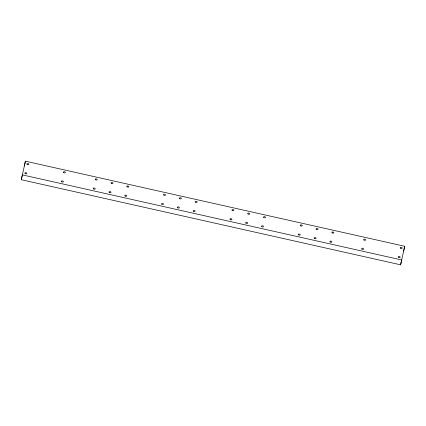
<?xml version="1.0" encoding="UTF-8"?>
<svg xmlns="http://www.w3.org/2000/svg" width="426" height="426" viewBox="0 0 426 426"><rect width="100%" height="100%" fill="white"/><g stroke="black" fill="none" stroke-linecap="round" stroke-linejoin="round"><path stroke-width="0.64" d="M21.3 179.724L25.411 161.182L404.7 246.276L400.589 264.818L21.3 179.724L22.397 174.894L401.686 259.982L400.589 264.818M24.314 166.018L25.411 161.182M403.603 251.106L404.7 246.276M400.445 248.14A1.012 0.586 12.8 0 0 402.155 248.257A1.012 0.586 12.8 0 0 401.1 247.282A1.012 0.586 12.8 0 0 400.445 248.14M398.438 257.283A1.012 0.586 12.8 0 0 400.147 257.395A1.012 0.586 12.8 0 0 399.093 256.425A1.012 0.586 12.8 0 0 398.438 257.283M363.996 240.008A1.001 0.58 12.8 0 0 365.641 239.987A1.001 0.58 12.8 0 0 364.427 239.087A1.001 0.58 12.8 0 0 363.996 240.008M361.892 249.082A1.012 0.586 12.8 0 0 363.602 249.199A1.012 0.586 12.8 0 0 362.542 248.225A1.012 0.586 12.8 0 0 361.892 249.082M25.102 173.51A0.98 0.564 12.8 0 0 26.753 173.622A0.98 0.564 12.8 0 0 25.73 172.684A0.98 0.564 12.8 0 0 25.102 173.51M332.094 232.809A1.012 0.586 12.8 0 0 333.803 232.921A1.012 0.586 12.8 0 0 332.749 231.952A1.012 0.586 12.8 0 0 332.094 232.809M330.086 241.947A1.012 0.586 12.8 0 0 331.795 242.064A1.012 0.586 12.8 0 0 330.741 241.089A1.012 0.586 12.8 0 0 330.086 241.947M316.294 229.263A1.012 0.586 12.8 0 0 317.998 229.374A1.012 0.586 12.8 0 0 316.944 228.405A1.012 0.586 12.8 0 0 316.294 229.263M300.49 225.716A1.012 0.586 12.8 0 0 302.199 225.828A1.012 0.586 12.8 0 0 301.139 224.859A1.012 0.586 12.8 0 0 300.49 225.716M298.504 234.848A0.98 0.564 12.8 0 0 300.154 234.96A0.98 0.564 12.8 0 0 299.137 234.023A0.98 0.564 12.8 0 0 298.504 234.848M314.281 238.4A1.012 0.586 12.8 0 0 315.991 238.517A1.012 0.586 12.8 0 0 314.936 237.548A1.012 0.586 12.8 0 0 314.281 238.4M261.761 226.605A0.98 0.564 12.8 0 0 263.412 226.717A0.98 0.564 12.8 0 0 262.395 225.78A0.98 0.564 12.8 0 0 261.761 226.605M263.747 217.473A1.012 0.586 12.8 0 0 265.451 217.585A1.012 0.586 12.8 0 0 264.397 216.616A1.012 0.586 12.8 0 0 263.747 217.473M245.93 223.07A1.012 0.586 12.8 0 0 247.639 223.181A1.012 0.586 12.8 0 0 246.585 222.212A1.012 0.586 12.8 0 0 245.93 223.07M247.943 213.927A1.012 0.586 12.8 0 0 249.652 214.044A1.012 0.586 12.8 0 0 248.592 213.069A1.012 0.586 12.8 0 0 247.943 213.927M232.165 210.375A0.98 0.564 12.8 0 0 233.815 210.481A0.98 0.564 12.8 0 0 232.793 209.544A0.98 0.564 12.8 0 0 232.165 210.375M230.125 219.523A1.012 0.586 12.8 0 0 231.835 219.635A1.012 0.586 12.8 0 0 230.78 218.666A1.012 0.586 12.8 0 0 230.125 219.523M195.396 202.137A1.012 0.586 12.8 0 0 197.105 202.254A1.012 0.586 12.8 0 0 196.045 201.28A1.012 0.586 12.8 0 0 195.396 202.137M179.591 198.591A1.012 0.586 12.8 0 0 181.3 198.708A1.012 0.586 12.8 0 0 180.241 197.733A1.012 0.586 12.8 0 0 179.591 198.591M163.786 195.044A1.012 0.586 12.8 0 0 165.496 195.161A1.012 0.586 12.8 0 0 164.441 194.192A1.012 0.586 12.8 0 0 163.786 195.044M193.409 211.269A0.98 0.564 12.8 0 0 195.06 211.381A0.98 0.564 12.8 0 0 194.043 210.444A0.98 0.564 12.8 0 0 193.409 211.269M177.578 207.734A1.012 0.586 12.8 0 0 179.287 207.845A1.012 0.586 12.8 0 0 178.233 206.876A1.012 0.586 12.8 0 0 177.578 207.734M161.805 204.182A0.98 0.564 12.8 0 0 163.456 204.288A0.98 0.564 12.8 0 0 162.434 203.351A0.98 0.564 12.8 0 0 161.805 204.182M127.07 186.796A0.98 0.564 12.8 0 0 128.721 186.907A0.98 0.564 12.8 0 0 127.699 185.965A0.98 0.564 12.8 0 0 127.07 186.796M125.031 195.944A1.012 0.586 12.8 0 0 126.74 196.061A1.012 0.586 12.8 0 0 125.686 195.087A1.012 0.586 12.8 0 0 125.031 195.944M111.266 183.249A0.98 0.564 12.8 0 0 112.917 183.361A0.98 0.564 12.8 0 0 111.894 182.424A0.98 0.564 12.8 0 0 111.266 183.249M95.435 179.713A1.012 0.586 12.8 0 0 97.144 179.825A1.012 0.586 12.8 0 0 96.09 178.856A1.012 0.586 12.8 0 0 95.435 179.713M109.226 192.398A1.012 0.586 12.8 0 0 110.936 192.515A1.012 0.586 12.8 0 0 109.881 191.54A1.012 0.586 12.8 0 0 109.226 192.398M93.427 188.851A1.012 0.586 12.8 0 0 95.136 188.968A1.012 0.586 12.8 0 0 94.077 187.999A1.012 0.586 12.8 0 0 93.427 188.851M63.628 172.578A1.012 0.586 12.8 0 0 65.338 172.69A1.012 0.586 12.8 0 0 64.283 171.721A1.012 0.586 12.8 0 0 63.628 172.578M61.621 181.716A1.012 0.586 12.8 0 0 63.33 181.833A1.012 0.586 12.8 0 0 62.271 180.864A1.012 0.586 12.8 0 0 61.621 181.716M27.083 164.377A1.012 0.586 12.8 0 0 28.792 164.495A1.012 0.586 12.8 0 0 27.738 163.52A1.012 0.586 12.8 0 0 27.083 164.377"/></g></svg>
